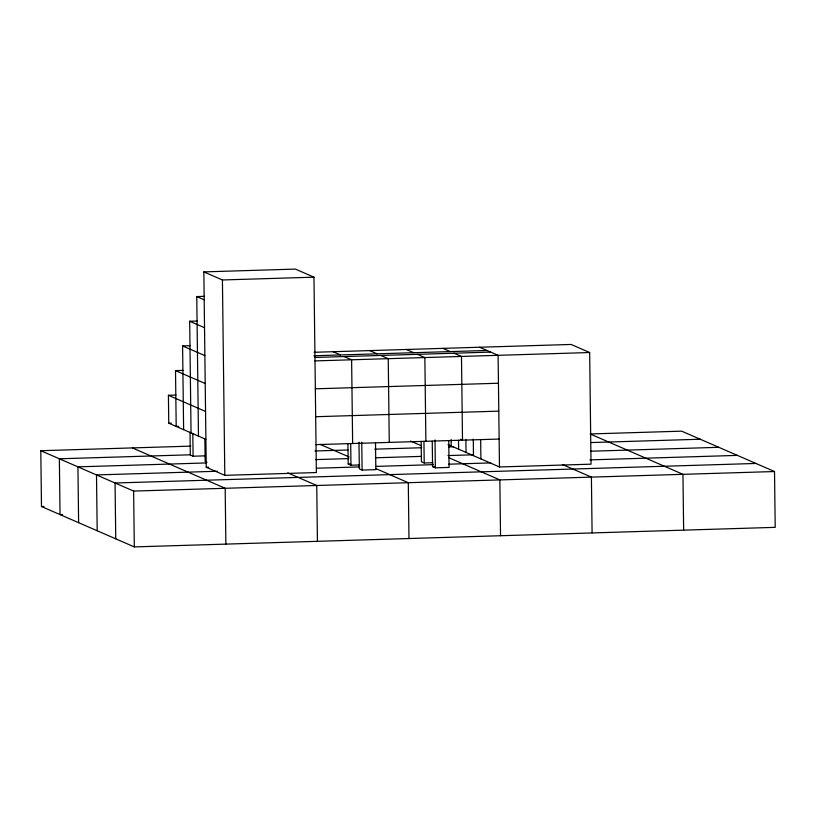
<?xml version="1.0" encoding="UTF-8"?>
<svg xmlns="http://www.w3.org/2000/svg" width="816" height="816" viewBox="0 0 816 816"><rect width="100%" height="100%" fill="white"/><g stroke="black" fill="none" stroke-linecap="round" stroke-linejoin="round"><path stroke-width="1.22" d="M203.847 271.891L295.402 269.096L313.976 277.175L316.363 472.546L224.808 475.34L206.234 467.262L203.847 271.891L222.421 279.97L313.976 277.175M198.472 436.121L196.768 296.575L204.347 296.341M191.046 432.898L189.679 321.249L197.258 321.025M183.62 429.665L182.59 345.933L190.169 345.698M314.109 352.288L571.098 344.454L589.662 352.532L591.029 464.171L499.474 466.966L448.015 444.587M313.956 355.756L486.968 350.472M315.149 357.449L490.681 352.094M314.996 360.907L589.662 352.532M178.714 426.36L176.195 426.431L175.511 370.617L183.09 370.382M315.333 388.814L498.443 383.234M205.897 439.355L168.759 423.208L168.422 395.291L176.001 395.066M315.68 416.721L498.79 411.142M168.759 423.208L171.289 423.127M683.645 530.145L682.961 474.32L590.131 433.959L681.686 431.164L774.517 471.536L775.2 527.35L134.314 546.904L41.483 506.532L40.8 450.707L190.852 446.128M316.016 444.638L499.127 439.049M190.342 454.787L59.364 458.786L60.047 514.6L62.587 514.529M314.956 450.983L348.024 449.983M374.728 449.167L421.77 447.729M448.474 446.913L453.563 446.76M590.896 442.568L700.25 439.232M190.016 432.174L190.301 455.002L193.086 456.215L205.571 455.838M206.366 462.937L77.928 466.854L78.611 522.679M315.721 459.602L348.779 458.592M375.482 457.786L421.26 456.389M447.964 455.573L472.127 454.838M590.386 451.228L718.814 447.311M206.234 467.262L208.784 467.191M347.932 443.72L348.177 464.018L350.676 463.937M348.177 464.018L350.962 465.222L359.703 464.957M421.178 441.487L421.423 461.785L424.208 462.988L432.949 462.723M217.301 471.25L96.502 474.932L97.186 530.747M316.486 468.221L359.723 466.905M376.247 466.395L433.469 464.651M448.729 464.192L490.691 462.907M589.876 459.887L737.389 455.389M432.256 441.252L432.562 466.63L435.061 466.548M358.999 442.221L359.315 468.863L362.1 470.067L375.839 469.649L375.513 443.006M432.562 466.63L435.346 467.833L449.086 467.415L448.759 440.773M755.953 463.457L115.066 483.001L115.75 538.825M40.8 450.707L133.63 491.079L774.517 471.536M41.483 506.532L44.023 506.45M479.543 347.249L498.107 355.317L499.474 466.966M442.915 348.361L450.34 351.594M454.053 353.206L461.479 356.439L462.509 440.171L460.387 439.243M406.297 349.483L413.722 352.706M417.435 354.328L424.861 357.551L425.881 441.283M369.668 350.594L377.104 353.828M380.817 355.439L388.243 358.673L389.263 442.405M333.05 351.716L340.476 354.94M344.189 356.561L351.614 359.785L352.645 443.516M196.768 296.575L204.194 299.798M562.397 464.498L591.406 477.115L592.09 532.94M189.679 321.249L204.53 327.716M410.499 441.058L420.944 445.597M448.8 457.705L499.851 479.91L500.534 535.735M182.59 345.933L204.877 355.623M175.511 370.617L205.214 383.53M320.107 444.353L349.115 456.97M375.809 468.568L408.296 482.705L408.979 538.519M168.422 395.291L205.561 411.448M287.732 472.882L316.741 485.5L317.424 541.314M207.009 462.274L205.153 461.468L204.867 438.631M132.355 447.913L225.185 488.284L225.869 544.109M480.675 439.855L480.899 458.888M473.28 439.161L473.474 455.654M465.895 439.742L466.048 452.431M458.51 440.314L458.623 449.198M451.115 439.63L451.197 445.964M435.01 439.926L435.346 467.833M423.943 441.425L424.208 462.988M361.763 442.16L362.1 470.067M350.696 443.659L350.962 465.222M222.421 279.97L224.808 475.34M192.8 433.378L193.086 456.215M133.63 491.079L134.314 546.904"/></g></svg>
